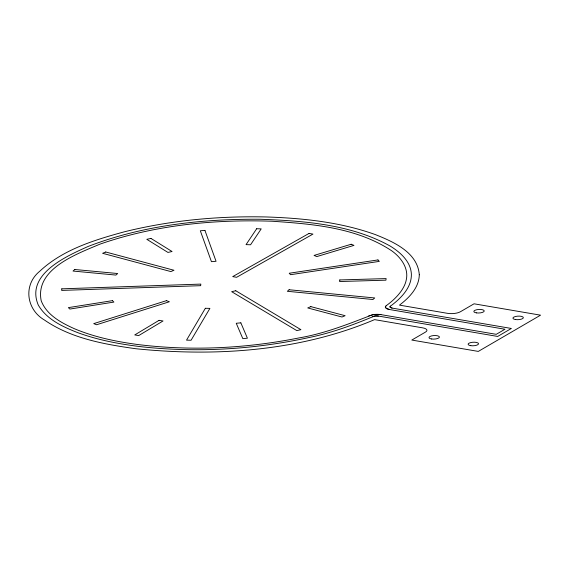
<?xml version="1.0" encoding="UTF-8"?>
<svg xmlns="http://www.w3.org/2000/svg" width="569" height="569" viewBox="0 0 569 569"><rect width="100%" height="100%" fill="white"/><g stroke="black" fill="none" stroke-linecap="round" stroke-linejoin="round"><path stroke-width="0.85" d="M386.301 305.617C393.556 300.46 404.353 290.603 406.33 279.564C408.791 267.921 400.732 257.231 391.742 250.822C356.735 227.593 312.943 223.987 272.124 221.234C214.072 219.243 154.996 224.983 99.909 244.165C77.178 253.888 34.773 268.796 41.188 300.717C46.544 314.963 61.118 322.723 74.212 328.633C94.155 337.076 115.55 341.485 136.923 344.416C190.793 351.215 245.751 348.513 298.953 337.929C324.508 333.612 348.655 323.981 372.603 314.707C375.348 314.237 378.165 314.166 380.917 314.614L496.246 334.323L504.959 329.245L389.459 309.508L386.486 308.554L385.327 307.26L386.593 308.618L389.63 309.543M390.455 306.129C400.448 298.775 411.757 287.85 411.373 274.087C410.726 261.406 400.178 252.159 390.071 246C350.781 224.278 304.451 220.9 260.453 219.257C202.194 218.781 142.862 225.274 88.216 246.427C66.402 256.178 25.313 274.286 38.251 304.998C46.573 319.451 62.754 326.77 77.64 332.609C98.515 340.255 120.521 344.323 142.549 346.877C197.991 352.773 254.414 349.437 308.875 337.559C331.514 333 353.235 324.899 374.438 316.079C375.753 315.866 377.105 315.852 378.428 316.065L497.669 336.443L511.36 328.462L392.119 308.092M368.684 315.88L374.402 314.458L380.917 314.614M372.311 316.698L375.163 315.98L378.428 316.065M385.32 307.04L385.974 305.887L385.32 306.961M389.95 306.847L392.034 308.078L390.114 307.274L390.405 306.165L389.964 306.776M419.296 274.749C419.069 287.686 409.154 297.779 399.474 305.126L447.554 313.341A9.282 3.158 -3 0 0 460.357 311.776L474.048 303.803L540.55 315.169L478.301 351.414L411.8 340.056L425.498 332.083A9.282 3.158 -3 0 0 422.653 327.844L374.573 319.629C299.785 351.279 215.893 356.905 135.799 348.726C104.198 344.302 71.111 338.47 44.361 319.963C26.238 309.387 23.059 284.792 39.73 271.264C62.889 249.542 94.418 239.983 124.369 231.803C170.736 220.288 218.724 215.871 266.434 216.967C303.192 218.183 340.426 222.095 375.241 234.549C393.385 241.768 417.674 252.366 419.296 274.749M61.815 288.824L61.644 290.41L200.665 285.681L200.829 284.095L61.815 288.824M339.814 279.941L339.586 281.527L385.896 280.176L386.131 278.59L339.814 279.941M205.359 308.277L186.532 340.134L191.077 340.248L209.897 308.391L205.359 308.277M256.676 228.731L246.05 244.627L250.566 244.777L261.192 228.887L256.676 228.731M74.788 269.5L73.024 271.05L115.92 275.076L117.676 273.525L74.788 269.5M289.116 289.749L287.338 291.292L372.944 299.5L374.722 297.957L289.116 289.749M159.085 320.333L134.746 334.928L138.694 335.575L163.033 320.98L159.085 320.333M309.081 233.404L232.714 276.612L236.59 277.302L312.957 234.094L309.081 233.404M310.852 306.627L307.729 307.943L342.005 317.011L345.127 315.695L310.852 306.627M105.742 251.996L102.605 253.305L170.842 271.569L173.986 270.261L105.742 251.996M166.497 300.652L93.714 323.633L96.588 324.743L169.37 301.762L166.497 300.652M351.201 244.243L314.052 255.431L316.826 256.569L353.975 245.381L351.201 244.243M235.765 290.752L231.668 291.684L296.819 330.603L300.916 329.671L235.765 290.752M150.941 238.411L146.809 239.321L167.94 252.423L172.066 251.512L150.941 238.411M112.449 300.652L68.387 307.623L69.831 309.059L113.892 302.089L112.449 300.652M377.958 259.933L289.223 273.241L290.574 274.692L379.31 261.384L377.958 259.933M240.843 322.836L236.249 323.277L242.821 338.633L247.408 338.199L240.843 322.836M204.925 230.381L200.324 230.786L211.448 261.683L216.049 261.285L204.925 230.381M515.592 319.572A5.221 1.778 -3 0 0 523.359 317.637A5.221 1.778 -3 0 0 515.478 316.492A5.221 1.778 -3 0 0 515.592 319.572M476.473 312.886A5.221 1.778 -3 0 0 484.24 310.959A5.221 1.778 -3 0 0 476.367 309.813A5.221 1.778 -3 0 0 476.473 312.886M431.658 338.989A5.221 1.778 -3 0 0 439.424 337.054A5.221 1.778 -3 0 0 431.544 335.909A5.221 1.778 -3 0 0 431.658 338.989M470.769 345.675A5.221 1.778 -3 0 0 478.543 343.74A5.221 1.778 -3 0 0 470.663 342.595A5.221 1.778 -3 0 0 470.769 345.675"/></g></svg>
